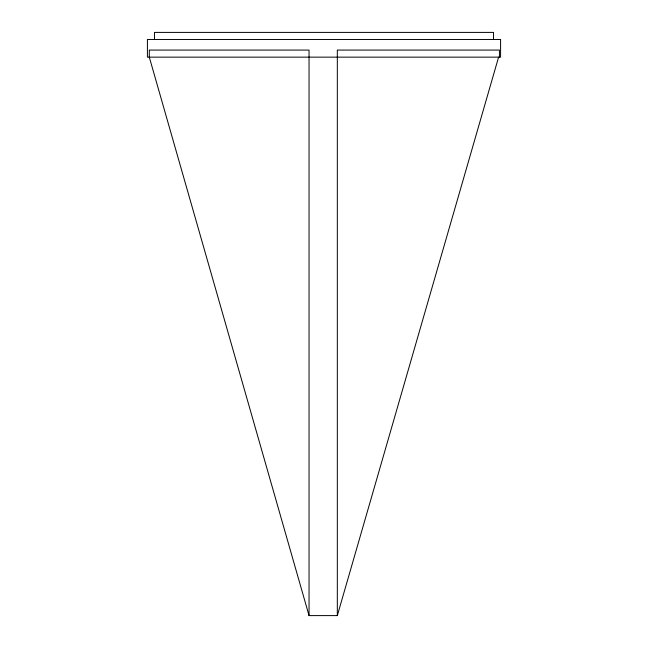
<?xml version="1.0" encoding="UTF-8"?>
<svg xmlns="http://www.w3.org/2000/svg" width="648" height="648" viewBox="0 0 648 648"><rect width="100%" height="100%" fill="white"/><g stroke="black" fill="none" stroke-linecap="round" stroke-linejoin="round"><path stroke-width="0.97" d="M309.047 615.6L309.047 50.074L149.299 50.074L149.299 57.145L309.047 615.6L337.325 615.6L498.604 57.145M499.446 57.145L499.446 50.074L337.325 50.074L337.325 615.6M493.525 39.471L493.525 32.4L154.475 32.4L154.475 39.471M500.588 39.471L147.412 39.471L147.412 57.145L500.588 57.145L500.588 39.471"/></g></svg>
